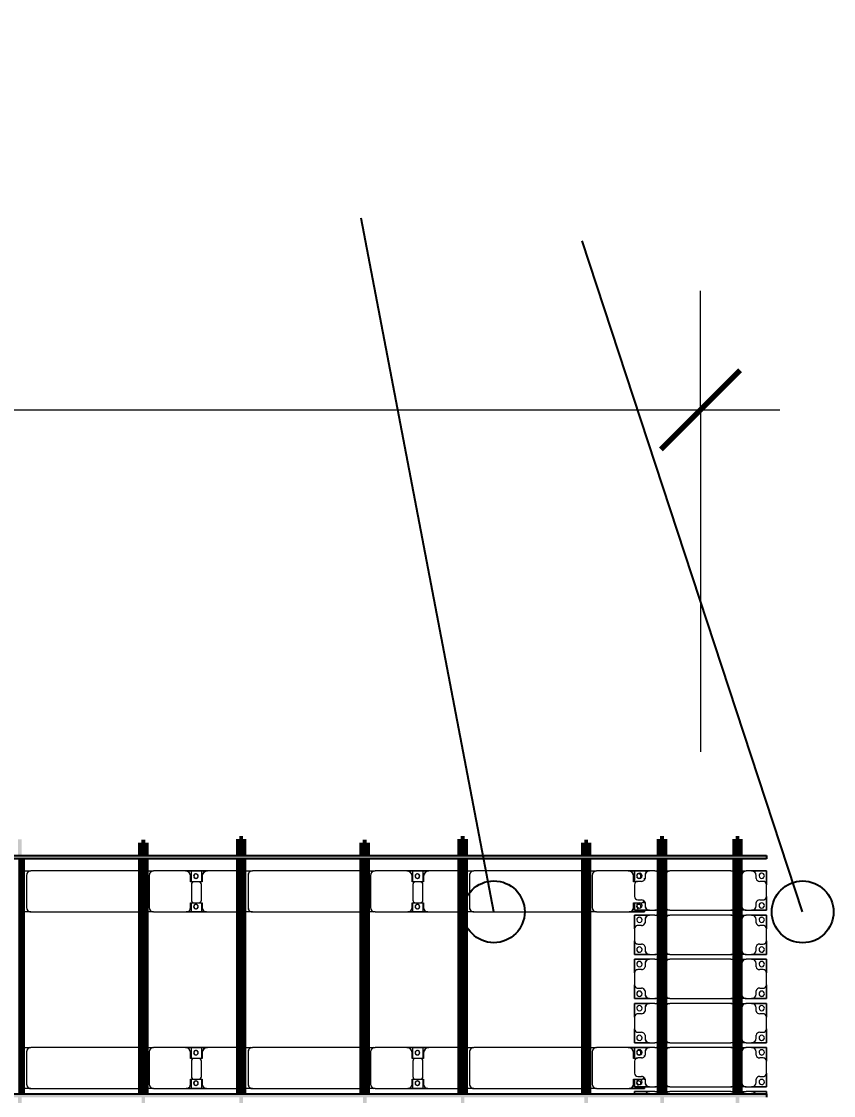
# Model space of a CAD drawing. Header units: millimetres. Extents: x -268744 to 115753, y -96240 to -10461.
# Drawn here: x 26470 to 35673, y -22627 to -10461 of the extents above; entities that cross this region are included whole.
import ezdxf

# ---------------------------------------------------------------- set-up
doc = ezdxf.new("R2010")
doc.units = ezdxf.units.MM
for name, color, linetype, lineweight in [('A-ANNO-DIMS', 211, 'Continuous', 9), ('A-ANNO-DIMS-900', 211, 'Continuous', 9), ('A-GENM', 13, 'Continuous', 9), ('S-BEAM', 12, 'Continuous', 9)]:
    doc.layers.add(name, color=color, linetype=linetype, lineweight=lineweight)
doc.layers.add('GC-BICH NEO', color=6, linetype='Continuous')
doc.layers.add('GC-DAY NEO', color=5, linetype='Continuous')
doc.styles.add('Trebuchet MS', font='trebuc.ttf', dxfattribs={"width": 0.8, "height": 2700})
doc.dimstyles.new('Arc_Length_-_3mm_Trebuchet_MS_3', dxfattribs={"dimscale": 304.8, "dimtxt": 2783.567448, "dimasz": 2.952756, "dimexe": 4.429134, "dimexo": 4.429134, "dimgap": 0.885827, "dimtad": 1, "dimdec": 0, "dimrnd": 10, "dimzin": 0, "dimdsep": 46, "dimtxsty": 'Trebuchet MS', "dimblk1": 'OBLIQUE', "dimblk2": 'OBLIQUE', "dimsah": 1, "dimcen": 0.09, "dimdle": 2.952756, "dimazin": 0, "dimtfac": 1, "dimtdec": 4, "dimtix": 1, "dimtmove": 0, "dimatfit": 3, "dimfxl": 1, "dimtvp": 1, "dimtfill": 1, "dimtolj": 1, "dimtzin": 0, "dimarcsym": 2})

# ---------------------------------------------------------------- blocks, each defined once
blk = doc.blocks.new('Dầm C52 - Hộp 40x60-104813-KHUNG KẾT CẤU BÈ PIN 1')
at = {"layer": 'S-BEAM', "lineweight": 25}
blk.add_hatch(color=4, dxfattribs=at).paths.add_polyline_path([(-145811, -20), (145811, -20), (145811, 20), (-145811, 20)])
at = {"layer": 'S-BEAM', "color": 4, "lineweight": 25}
for p, q in [((-145811, 20), (145811, 20)), ((145811, 20), (145811, -20))]:
    blk.add_line(p, q, dxfattribs=at)
blk = doc.blocks.new('Dầm C52 - Hộp 40x60-V24-KHUNG KẾT CẤU BÈ PIN 1')
at = {"layer": 'S-BEAM', "lineweight": 25}
blk.add_hatch(color=4, dxfattribs=at).paths.add_polyline_path([(-145811, -20), (145811, -20), (145811, 20), (-145811, 20)])
at = {"layer": 'S-BEAM', "color": 4, "lineweight": 25}
for p, q in [((-145811, 20), (145811, 20)), ((145811, 20), (145811, -20)), ((145811, -20), (-145811, -20))]:
    blk.add_line(p, q, dxfattribs=at)
blk = doc.blocks.new('Dai phaodi lai - DẢI PHAO ĐI LẠI-V77-KHUNG KẾT CẤU BÈ PIN 1')
at = {"layer": 'A-GENM', "color": 7}
for p, q in [((-223, 748), (-67, 748)), ((-223, 579), (-223, 748)), ((-223, 748), (-223, 579)), ((-67, 748), (-223, 748)), ((67, 748), (-67, 748)), ((67, 748), (223, 748)), ((223, 748), (67, 748)), ((223, 748), (223, 579)), ((223, 579), (223, 748)), ((277, 748), (433, 748)), ((277, 579), (277, 748)), ((277, 748), (277, 579)), ((433, 748), (277, 748)), ((567, 748), (433, 748)), ((567, 748), (723, 748)), ((723, 748), (567, 748)), ((723, 748), (723, 579)), ((723, 579), (723, 748)), ((777, 748), (933, 748)), ((777, 579), (777, 748)), ((777, 748), (777, 579)), ((933, 748), (777, 748)), ((1067, 748), (933, 748)), ((1067, 748), (1223, 748)), ((1223, 748), (1067, 748)), ((1223, 748), (1223, 579)), ((1223, 579), (1223, 748)), ((1277, 748), (1433, 748)), ((1277, 579), (1277, 748)), ((1277, 748), (1277, 579)), ((1433, 748), (1277, 748)), ((1567, 748), (1433, 748)), ((1567, 748), (1723, 748)), ((1723, 748), (1567, 748)), ((1723, 748), (1723, 579)), ((1723, 579), (1723, 748)), ((1777, 748), (1933, 748)), ((1777, 579), (1777, 748)), ((1777, 748), (1777, 579)), ((1933, 748), (1777, 748)), ((2067, 748), (1933, 748)), ((2067, 748), (2223, 748)), ((2223, 748), (2067, 748)), ((2223, 748), (2223, 579)), ((2223, 579), (2223, 748)), ((2277, 748), (2300, 748)), ((2277, 579), (2277, 748)), ((2277, 748), (2277, 579)), ((2300, 748), (2277, 748)), ((-136, 629), (-173, 629)), ((-105, 710), (-105, 671)), ((105, 671), (105, 710)), ((173, 629), (136, 629)), ((364, 629), (327, 629)), ((395, 710), (395, 671)), ((605, 671), (605, 710)), ((673, 629), (636, 629)), ((864, 629), (827, 629)), ((895, 710), (895, 671)), ((1105, 671), (1105, 710)), ((1173, 629), (1136, 629)), ((1364, 629), (1327, 629)), ((1395, 710), (1395, 671)), ((1605, 671), (1605, 710)), ((1673, 629), (1636, 629)), ((1864, 629), (1827, 629)), ((1895, 710), (1895, 671)), ((2105, 671), (2105, 710)), ((2173, 629), (2136, 629)), ((-223, 579), (-223, 517)), ((-223, 439), (-223, 517)), ((-223, 439), (-223, 517)), ((223, 517), (223, 579)), ((223, 517), (223, 439)), ((223, 517), (223, 439)), ((277, 579), (277, 517)), ((277, 439), (277, 517)), ((277, 439), (277, 517)), ((723, 517), (723, 579)), ((723, 517), (723, 439)), ((723, 517), (723, 439)), ((777, 579), (777, 517)), ((777, 439), (777, 517)), ((777, 439), (777, 517)), ((1223, 517), (1223, 579)), ((1223, 517), (1223, 439)), ((1223, 517), (1223, 439)), ((1277, 579), (1277, 517)), ((1277, 439), (1277, 517)), ((1277, 439), (1277, 517)), ((1723, 517), (1723, 579)), ((1723, 517), (1723, 439)), ((1723, 517), (1723, 439)), ((1777, 579), (1777, 517)), ((1777, 439), (1777, 517)), ((1777, 439), (1777, 517)), ((2223, 517), (2223, 579)), ((2223, 517), (2223, 439)), ((2223, 517), (2223, 439)), ((2277, 579), (2277, 517)), ((2277, 439), (2277, 517)), ((2277, 439), (2277, 517)), ((-223, 343), (-223, 399)), ((-223, 343), (-223, 399)), ((-173, 467), (173, 467)), ((173, 393), (-173, 393)), ((223, 399), (223, 343)), ((223, 399), (223, 343)), ((277, 343), (277, 399)), ((277, 343), (277, 399)), ((327, 467), (673, 467)), ((673, 393), (327, 393)), ((723, 399), (723, 343)), ((723, 399), (723, 343)), ((777, 343), (777, 399)), ((777, 343), (777, 399)), ((827, 467), (1173, 467)), ((1173, 393), (827, 393)), ((1223, 399), (1223, 343)), ((1223, 399), (1223, 343)), ((1277, 343), (1277, 399)), ((1277, 343), (1277, 399)), ((1327, 467), (1673, 467)), ((1673, 393), (1327, 393)), ((1723, 399), (1723, 343)), ((1723, 399), (1723, 343)), ((1777, 343), (1777, 399)), ((1777, 343), (1777, 399)), ((1827, 467), (2173, 467)), ((2173, 393), (1827, 393)), ((2223, 399), (2223, 343)), ((2223, 399), (2223, 343)), ((2277, 343), (2277, 399)), ((2277, 343), (2277, 399)), ((-223, 343), (-223, -348)), ((223, -348), (223, 343)), ((277, 343), (277, -348)), ((723, -348), (723, 343)), ((777, 343), (777, -348)), ((1223, -348), (1223, 343)), ((1277, 343), (1277, -348)), ((1723, -348), (1723, 343)), ((1777, 343), (1777, -348)), ((2223, -348), (2223, 343)), ((2277, 343), (2277, -348)), ((-223, -416), (-223, -348)), ((-223, -416), (-223, -348)), ((223, -348), (223, -416)), ((223, -348), (223, -416)), ((277, -416), (277, -348)), ((277, -416), (277, -348)), ((723, -348), (723, -416)), ((723, -348), (723, -416)), ((777, -416), (777, -348)), ((777, -416), (777, -348)), ((1223, -348), (1223, -416)), ((1223, -348), (1223, -416)), ((1277, -416), (1277, -348)), ((1277, -416), (1277, -348)), ((1723, -348), (1723, -416)), ((1723, -348), (1723, -416)), ((1777, -416), (1777, -348)), ((1777, -416), (1777, -348)), ((2223, -348), (2223, -416)), ((2223, -348), (2223, -416)), ((2277, -416), (2277, -348)), ((2277, -416), (2277, -348)), ((-223, -517), (-223, -456)), ((-223, -517), (-223, -456)), ((-173, -398), (173, -398)), ((173, -467), (-173, -467)), ((223, -456), (223, -517)), ((223, -456), (223, -517)), ((277, -517), (277, -456)), ((277, -517), (277, -456)), ((327, -398), (673, -398)), ((673, -467), (327, -467)), ((723, -456), (723, -517)), ((723, -456), (723, -517)), ((777, -517), (777, -456)), ((777, -517), (777, -456)), ((827, -398), (1173, -398)), ((1173, -467), (827, -467)), ((1223, -456), (1223, -517)), ((1223, -456), (1223, -517)), ((1277, -517), (1277, -456)), ((1277, -517), (1277, -456)), ((1327, -398), (1673, -398)), ((1673, -467), (1327, -467)), ((1723, -456), (1723, -517)), ((1723, -456), (1723, -517)), ((1777, -517), (1777, -456)), ((1777, -517), (1777, -456)), ((1827, -398), (2173, -398)), ((2173, -467), (1827, -467)), ((2223, -456), (2223, -517)), ((2223, -456), (2223, -517)), ((2277, -517), (2277, -456)), ((2277, -517), (2277, -456)), ((-223, -517), (-223, -579)), ((-223, -748), (-223, -579)), ((-223, -579), (-223, -748)), ((223, -579), (223, -517)), ((223, -579), (223, -748)), ((223, -748), (223, -579)), ((277, -517), (277, -579)), ((277, -748), (277, -579)), ((277, -579), (277, -748)), ((723, -579), (723, -517)), ((723, -579), (723, -748)), ((723, -748), (723, -579)), ((777, -517), (777, -579)), ((777, -748), (777, -579)), ((777, -579), (777, -748)), ((1223, -579), (1223, -517)), ((1223, -579), (1223, -748)), ((1223, -748), (1223, -579)), ((1277, -517), (1277, -579)), ((1277, -748), (1277, -579)), ((1277, -579), (1277, -748)), ((1723, -579), (1723, -517)), ((1723, -579), (1723, -748)), ((1723, -748), (1723, -579)), ((1777, -517), (1777, -579)), ((1777, -748), (1777, -579)), ((1777, -579), (1777, -748)), ((2223, -579), (2223, -517)), ((2223, -579), (2223, -748)), ((2223, -748), (2223, -579)), ((2277, -517), (2277, -579)), ((2277, -748), (2277, -579)), ((2277, -579), (2277, -748)), ((-173, -629), (-136, -629)), ((-105, -671), (-105, -710)), ((105, -710), (105, -671)), ((136, -629), (173, -629)), ((327, -629), (364, -629)), ((395, -671), (395, -710)), ((605, -710), (605, -671)), ((636, -629), (673, -629)), ((827, -629), (864, -629)), ((895, -671), (895, -710)), ((1105, -710), (1105, -671)), ((1136, -629), (1173, -629)), ((1327, -629), (1364, -629)), ((1395, -671), (1395, -710)), ((1605, -710), (1605, -671)), ((1636, -629), (1673, -629)), ((1827, -629), (1864, -629)), ((1895, -671), (1895, -710)), ((2105, -710), (2105, -671)), ((2136, -629), (2173, -629)), ((-100, -748), (-223, -748)), ((-223, -748), (-100, -748)), ((-67, -748), (67, -748)), ((223, -748), (137, -748)), ((137, -748), (223, -748)), ((433, -748), (277, -748)), ((277, -748), (433, -748)), ((433, -748), (567, -748)), ((723, -748), (567, -748)), ((567, -748), (723, -748)), ((933, -748), (777, -748)), ((777, -748), (933, -748)), ((933, -748), (1067, -748)), ((1223, -748), (1067, -748)), ((1067, -748), (1223, -748)), ((1433, -748), (1277, -748)), ((1277, -748), (1433, -748)), ((1433, -748), (1567, -748)), ((1723, -748), (1567, -748)), ((1567, -748), (1723, -748)), ((1900, -748), (1777, -748)), ((1777, -748), (1900, -748)), ((1933, -748), (2067, -748)), ((2223, -748), (2137, -748)), ((2137, -748), (2223, -748)), ((2300, -748), (2277, -748)), ((2277, -748), (2300, -748))]:
    blk.add_line(p, q, dxfattribs=at)
for centre, radius, start, end in [((-67, 710), 38, 90, 180), ((-67, 710), 38, 90, 180), ((-67, 710), 38, 120, 180), ((-67, 710), 38, 120, 180), ((-67, 710), 38, 90, 105), ((-67, 710), 38, 90, 105), ((67, 710), 38, 360, 90), ((67, 710), 38, 75, 90), ((67, 710), 38, 360, 90), ((67, 710), 38, 75, 90), ((67, 710), 38, 0, 60), ((67, 710), 38, 0, 60), ((433, 710), 38, 90, 180), ((433, 710), 38, 90, 180), ((433, 710), 38, 120, 180), ((433, 710), 38, 120, 180), ((433, 710), 38, 90, 105), ((433, 710), 38, 90, 105), ((567, 710), 38, 360, 90), ((567, 710), 38, 75, 90), ((567, 710), 38, 360, 90), ((567, 710), 38, 75, 90), ((567, 710), 38, 360, 60), ((567, 710), 38, 0, 60), ((933, 710), 38, 90, 180), ((933, 710), 38, 90, 180), ((933, 710), 38, 120, 180), ((933, 710), 38, 120, 180), ((933, 710), 38, 90, 105), ((933, 710), 38, 90, 105), ((1067, 710), 38, 360, 90), ((1067, 710), 38, 75, 90), ((1067, 710), 38, 0, 90), ((1067, 710), 38, 75, 90), ((1067, 710), 38, 0, 60), ((1067, 710), 38, 0, 60), ((1433, 710), 38, 90, 180), ((1433, 710), 38, 90, 180), ((1433, 710), 38, 120, 180), ((1433, 710), 38, 120, 180), ((1433, 710), 38, 90, 105), ((1433, 710), 38, 90, 105), ((1567, 710), 38, 360, 90), ((1567, 710), 38, 75, 90), ((1567, 710), 38, 360, 90), ((1567, 710), 38, 75, 90), ((1567, 710), 38, 360, 60), ((1567, 710), 38, 0, 60), ((1933, 710), 38, 90, 180), ((1933, 710), 38, 90, 180), ((1933, 710), 38, 120, 180), ((1933, 710), 38, 120, 180), ((1933, 710), 38, 90, 105), ((1933, 710), 38, 90, 105), ((2067, 710), 38, 360, 90), ((2067, 710), 38, 75, 90), ((2067, 710), 38, 360, 90), ((2067, 710), 38, 75, 90), ((2067, 710), 38, 0, 60), ((2067, 710), 38, 0, 60), ((-173, 579), 50, 90, 180), ((-173, 579), 50, 90, 165), ((-168, 693), 30, 90, 270), ((-168, 693), 30, 90, 180), ((-168, 693), 30, 195, 270), ((-168, 693), 30, 270, 90), ((-168, 693), 30, 270, 90), ((-145, 668), 40, 283.1885, 3.5081), ((145, 668), 40, 176.4919, 256.8115), ((168, 693), 30, 90, 270), ((168, 693), 30, 90, 270), ((168, 693), 30, 270, 90), ((168, 693), 30, 0, 90), ((168, 693), 30, 270, 345), ((173, 579), 50, 0, 90), ((173, 579), 50, 15, 90), ((327, 579), 50, 90, 180), ((327, 579), 50, 90, 165), ((332, 693), 30, 90, 270), ((332, 693), 30, 90, 180), ((332, 693), 30, 195, 270), ((332, 693), 30, 270, 90), ((332, 693), 30, 270, 90), ((355, 668), 40, 283.1885, 3.5081), ((645, 668), 40, 176.4919, 256.8115), ((668, 693), 30, 90, 270), ((668, 693), 30, 90, 270), ((668, 693), 30, 270, 90), ((668, 693), 30, 0, 90), ((668, 693), 30, 270, 345), ((673, 579), 50, 0, 90), ((673, 579), 50, 15, 90), ((827, 579), 50, 90, 180), ((827, 579), 50, 90, 165), ((832, 693), 30, 90, 270), ((832, 693), 30, 90, 180), ((832, 693), 30, 195, 270), ((832, 693), 30, 270, 90), ((832, 693), 30, 270, 90), ((855, 668), 40, 283.1885, 3.5081), ((1145, 668), 40, 176.4919, 256.8115), ((1168, 693), 30, 90, 270), ((1168, 693), 30, 90, 270), ((1168, 693), 30, 270, 90), ((1168, 693), 30, 0, 90), ((1168, 693), 30, 270, 345), ((1173, 579), 50, 0, 90), ((1173, 579), 50, 15, 90), ((1327, 579), 50, 90, 180), ((1327, 579), 50, 90, 165), ((1332, 693), 30, 90, 270), ((1332, 693), 30, 90, 180), ((1332, 693), 30, 195, 270), ((1332, 693), 30, 270, 90), ((1332, 693), 30, 270, 90), ((1355, 668), 40, 283.1885, 3.5081), ((1645, 668), 40, 176.4919, 256.8115), ((1668, 693), 30, 90, 270), ((1668, 693), 30, 90, 270), ((1668, 693), 30, 270, 90), ((1668, 693), 30, 0, 90), ((1668, 693), 30, 270, 345), ((1673, 579), 50, 0, 90), ((1673, 579), 50, 15, 90), ((1827, 579), 50, 90, 180), ((1827, 579), 50, 90, 165), ((1832, 693), 30, 90, 270), ((1832, 693), 30, 90, 180), ((1832, 693), 30, 195, 270), ((1832, 693), 30, 270, 90), ((1832, 693), 30, 270, 90), ((1855, 668), 40, 283.1885, 3.5081), ((2145, 668), 40, 176.4919, 256.8115), ((2168, 693), 30, 90, 270), ((2168, 693), 30, 90, 270), ((2168, 693), 30, 270, 90), ((2168, 693), 30, 0, 90), ((2168, 693), 30, 270, 345), ((2173, 579), 50, 0, 90), ((2173, 579), 50, 15, 90), ((2327, 579), 50, 120, 180), ((2327, 579), 50, 120, 165), ((-173, 517), 50, 180, 270), ((-173, 517), 50, 195, 270), ((173, 517), 50, 270, 0), ((173, 517), 50, 270, 345), ((327, 517), 50, 180, 270), ((327, 517), 50, 195, 270), ((673, 517), 50, 270, 0), ((673, 517), 50, 270, 345), ((827, 517), 50, 180, 270), ((827, 517), 50, 195, 270), ((1173, 517), 50, 270, 0), ((1173, 517), 50, 270, 345), ((1327, 517), 50, 180, 270), ((1327, 517), 50, 195, 270), ((1673, 517), 50, 270, 0), ((1673, 517), 50, 270, 345), ((1827, 517), 50, 180, 270), ((1827, 517), 50, 195, 270), ((2173, 517), 50, 270, 0), ((2173, 517), 50, 270, 345), ((2327, 517), 50, 180, 240), ((2327, 517), 50, 195, 240), ((-173, 343), 50, 90, 180), ((-173, 343), 50, 150, 180), ((-173, 343), 50, 105, 135), ((173, 343), 50, 360, 90), ((173, 343), 50, 360, 75), ((327, 343), 50, 90, 180), ((327, 343), 50, 150, 180), ((327, 343), 50, 105, 135), ((673, 343), 50, 360, 90), ((673, 343), 50, 360, 75), ((827, 343), 50, 90, 180), ((827, 343), 50, 150, 180), ((827, 343), 50, 105, 135), ((1173, 343), 50, 360, 90), ((1173, 343), 50, 360, 75), ((1327, 343), 50, 90, 180), ((1327, 343), 50, 150, 180), ((1327, 343), 50, 105, 135), ((1673, 343), 50, 360, 90), ((1673, 343), 50, 360, 75), ((1827, 343), 50, 90, 180), ((1827, 343), 50, 150, 180), ((1827, 343), 50, 105, 135), ((2173, 343), 50, 360, 90), ((2173, 343), 50, 360, 75), ((2327, 343), 50, 120, 180), ((2327, 343), 50, 150, 180), ((2327, 343), 50, 120, 135), ((-173, -348), 50, 180, 270), ((-173, -348), 50, 195, 270), ((173, -348), 50, 270, 360), ((173, -348), 50, 270, 360), ((327, -348), 50, 180, 270), ((327, -348), 50, 195, 270), ((673, -348), 50, 270, 360), ((673, -348), 50, 270, 360), ((827, -348), 50, 180, 270), ((827, -348), 50, 195, 270), ((1173, -348), 50, 270, 360), ((1173, -348), 50, 270, 360), ((1327, -348), 50, 180, 270), ((1327, -348), 50, 195, 270), ((1673, -348), 50, 270, 360), ((1673, -348), 50, 270, 360), ((1827, -348), 50, 180, 270), ((1827, -348), 50, 195, 270), ((2173, -348), 50, 270, 360), ((2173, -348), 50, 270, 360), ((2327, -348), 50, 180, 240), ((2327, -348), 50, 195, 240), ((-173, -517), 50, 90, 180), ((-173, -517), 50, 90, 165), ((173, -517), 50, 360, 90), ((173, -517), 50, 15, 90), ((327, -517), 50, 90, 180), ((327, -517), 50, 90, 165), ((673, -517), 50, 360, 90), ((673, -517), 50, 15, 90), ((827, -517), 50, 90, 180), ((827, -517), 50, 90, 165), ((1173, -517), 50, 360, 90), ((1173, -517), 50, 15, 90), ((1327, -517), 50, 90, 180), ((1327, -517), 50, 90, 165), ((1673, -517), 50, 360, 90), ((1673, -517), 50, 15, 90), ((1827, -517), 50, 90, 180), ((1827, -517), 50, 90, 165), ((2173, -517), 50, 360, 90), ((2173, -517), 50, 15, 90), ((2327, -517), 50, 120, 180), ((2327, -517), 50, 120, 165), ((-173, -579), 50, 180, 270), ((-173, -579), 50, 195, 270), ((173, -579), 50, 270, 360), ((173, -579), 50, 270, 345), ((327, -579), 50, 180, 270), ((327, -579), 50, 195, 270), ((673, -579), 50, 270, 360), ((673, -579), 50, 270, 345), ((827, -579), 50, 180, 270), ((827, -579), 50, 195, 270), ((1173, -579), 50, 270, 360), ((1173, -579), 50, 270, 345), ((1327, -579), 50, 180, 270), ((1327, -579), 50, 195, 270), ((1673, -579), 50, 270, 360), ((1673, -579), 50, 270, 345), ((1827, -579), 50, 180, 270), ((1827, -579), 50, 195, 270), ((2173, -579), 50, 270, 360), ((2173, -579), 50, 270, 345), ((2327, -579), 50, 180, 240), ((2327, -579), 50, 195, 240), ((-168, -693), 30, 90, 270), ((-168, -693), 30, 180, 270), ((-168, -693), 30, 90, 165), ((-168, -693), 30, 270, 90), ((-168, -693), 30, 270, 90), ((-145, -668), 40, 356.4919, 76.8115), ((-67, -710), 38, 180, 270), ((-67, -710), 38, 180, 210), ((-67, -710), 38, 180, 210), ((67, -710), 38, 270, 360), ((145, -668), 40, 103.1885, 183.5081), ((168, -693), 30, 90, 270), ((168, -693), 30, 90, 270), ((168, -693), 30, 270, 90), ((168, -693), 30, 15, 90), ((168, -693), 30, 270, 360), ((332, -693), 30, 90, 270), ((332, -693), 30, 180, 270), ((332, -693), 30, 90, 165), ((332, -693), 30, 270, 90), ((332, -693), 30, 270, 90), ((355, -668), 40, 356.4919, 76.8115), ((433, -710), 38, 180, 270), ((433, -710), 38, 180, 240), ((433, -710), 38, 180, 270), ((433, -710), 38, 180, 240), ((567, -710), 38, 270, 360), ((567, -710), 38, 270, 360), ((567, -710), 38, 300, 360), ((567, -710), 38, 300, 360), ((645, -668), 40, 103.1885, 183.5081), ((668, -693), 30, 90, 270), ((668, -693), 30, 90, 270), ((668, -693), 30, 270, 90), ((668, -693), 30, 15, 90), ((668, -693), 30, 270, 360), ((832, -693), 30, 90, 270), ((832, -693), 30, 180, 270), ((832, -693), 30, 90, 165), ((832, -693), 30, 270, 90), ((832, -693), 30, 270, 90), ((855, -668), 40, 356.4919, 76.8115), ((933, -710), 38, 180, 270), ((933, -710), 38, 180, 240), ((933, -710), 38, 180, 270), ((933, -710), 38, 180, 240), ((1067, -710), 38, 270, 360), ((1067, -710), 38, 270, 360), ((1067, -710), 38, 300, 360), ((1067, -710), 38, 300, 360), ((1145, -668), 40, 103.1885, 183.5081), ((1168, -693), 30, 90, 270), ((1168, -693), 30, 90, 270), ((1168, -693), 30, 270, 90), ((1168, -693), 30, 15, 90), ((1168, -693), 30, 270, 360), ((1332, -693), 30, 90, 270), ((1332, -693), 30, 180, 270), ((1332, -693), 30, 90, 165), ((1332, -693), 30, 270, 90), ((1332, -693), 30, 270, 90), ((1355, -668), 40, 356.4919, 76.8115), ((1433, -710), 38, 180, 270), ((1433, -710), 38, 180, 240), ((1433, -710), 38, 180, 270), ((1433, -710), 38, 180, 240), ((1567, -710), 38, 270, 360), ((1567, -710), 38, 270, 360), ((1567, -710), 38, 300, 360), ((1567, -710), 38, 300, 360), ((1645, -668), 40, 103.1885, 183.5081), ((1668, -693), 30, 90, 270), ((1668, -693), 30, 90, 270), ((1668, -693), 30, 270, 90), ((1668, -693), 30, 15, 90), ((1668, -693), 30, 270, 360), ((1832, -693), 30, 90, 270), ((1832, -693), 30, 180, 270), ((1832, -693), 30, 90, 165), ((1832, -693), 30, 270, 90), ((1832, -693), 30, 270, 90), ((1855, -668), 40, 356.4919, 76.8115), ((1933, -710), 38, 180, 270), ((1933, -710), 38, 180, 210), ((1933, -710), 38, 180, 210), ((2067, -710), 38, 270, 360), ((2145, -668), 40, 103.1885, 183.5081), ((2168, -693), 30, 90, 270), ((2168, -693), 30, 90, 270), ((2168, -693), 30, 270, 90), ((2168, -693), 30, 15, 90), ((2168, -693), 30, 270, 360), ((433, -710), 38, 255, 270), ((433, -710), 38, 255, 270), ((567, -710), 38, 270, 285), ((567, -710), 38, 270, 285), ((933, -710), 38, 255, 270), ((933, -710), 38, 255, 270), ((1067, -710), 38, 270, 285), ((1067, -710), 38, 270, 285), ((1433, -710), 38, 255, 270), ((1433, -710), 38, 255, 270), ((1567, -710), 38, 270, 285), ((1567, -710), 38, 270, 285)]:
    blk.add_arc(centre, radius, start, end, dxfattribs=at)
blk = doc.blocks.new('Dầm C52 - Dầm C52-V78-KHUNG KẾT CẤU BÈ PIN 1')
at = {"layer": 'S-BEAM', "lineweight": 140}
h = blk.add_hatch(color=1, dxfattribs=at)
h.paths.add_polyline_path([(-25481, 20), (-25481, -20), (-25441, -20), (-25445, 20)])
h.paths.add_polyline_path([(-25401, 20), (-25401, -20), (-19441, -20), (-19443, 20), (-24983, 20)])
h.paths.add_polyline_path([(-19401, -20), (-19401, -20), (-13441, -20), (-13441, 20), (-19401, 20)])
h.paths.add_polyline_path([(-13401, -20), (-13401, -20), (-7441, -20), (-7441, 20), (-13401, 20)])
h.paths.add_polyline_path([(-7401, -20), (-2883, -20), (-2883, 20), (-7401, 20), (-7401, -20)])
h.paths.add_polyline_path([(-1283, -20), (4559, -20), (4559, 20), (-1283, 20), (-1283, -20)])
h.paths.add_polyline_path([(4599, 20), (4599, -20), (10559, -20), (10559, 20), (5027, 20)])
h.paths.add_polyline_path([(10599, 20), (10599, -20), (16559, -20), (16559, 20), (11029, 20)])
h.paths.add_polyline_path([(16599, 20), (16599, -20), (22559, -20), (22559, 20), (17032, 20)])
h.paths.add_polyline_path([(22599, 20), (22599, -20), (25259, -20), (25259, 20), (23034, 20)])
h.paths.add_polyline_path([(25299, -20), (25481, -20), (25481, 20), (25299, 20), (25299, -20)])
at = {"layer": 'S-BEAM', "color": 1, "lineweight": 140}
for p, q in [((22599, 20), (25259, 20)), ((25299, 20), (25481, 20)), ((25481, 20), (25481, -20)), ((25259, -20), (22599, -20)), ((25481, -20), (25299, -20))]:
    blk.add_line(p, q, dxfattribs=at)
blk = doc.blocks.new('Dầm C52 - Dầm C52-V79-KHUNG KẾT CẤU BÈ PIN 1')
at = {"layer": 'S-BEAM', "lineweight": 140}
h = blk.add_hatch(color=1, dxfattribs=at)
h.paths.add_polyline_path([(-25481, 20), (-25481, -20), (-25441, -20), (-25441, 20)])
h.paths.add_polyline_path([(-25401, 20), (-25401, -20), (-19441, -20), (-19443, 20), (-24983, 20)])
h.paths.add_polyline_path([(-19401, 20), (-19401, -20), (-13441, -20), (-13441, 20), (-18981, 20)])
h.paths.add_polyline_path([(-13401, -20), (-7441, -20), (-7441, 20), (-13401, 20)])
h.paths.add_polyline_path([(-7401, 20), (-7401, -20), (-2883, -20), (-2883, 20), (-6977, 20)])
h.paths.add_polyline_path([(-1283, 20), (-1283, -20), (4559, -20), (4559, 20), (-975, 20)])
h.paths.add_polyline_path([(4599, -20), (10559, -20), (10559, 20), (4599, 20)])
h.paths.add_polyline_path([(10599, 20), (10599, -20), (16559, -20), (16559, 20), (11029, 20)])
h.paths.add_polyline_path([(16599, -20), (22559, -20), (22559, 20), (16599, 20)])
h.paths.add_polyline_path([(22599, -20), (25259, -20), (25259, 20), (22599, 20)])
h.paths.add_polyline_path([(25299, -20), (25481, -20), (25481, 20), (25299, 20)])
at = {"layer": 'S-BEAM', "color": 1, "lineweight": 140}
for p, q in [((22599, 20), (25259, 20)), ((25299, 20), (25481, 20)), ((25481, 20), (25481, -20)), ((25259, -20), (22599, -20)), ((25481, -20), (25299, -20))]:
    blk.add_line(p, q, dxfattribs=at)
blk = doc.blocks.new('Dai phao do pin - DẢI PHAO ĐỠ PIN-V102-KHUNG KẾT CẤU BÈ PIN 1')
at = {"layer": 'A-GENM', "color": 7}
for p, q in [((62023, 242), (62130, 242)), ((62023, 242), (62130, 242)), ((62080, 192), (62080, -173)), ((63360, 242), (62130, 242)), ((63360, 242), (63383, 242)), ((63360, 242), (63383, 242)), ((63423, 242), (63520, 242)), ((63423, 242), (63520, 242)), ((63470, 192), (63470, -173)), ((63880, 242), (63520, 242)), ((63880, 242), (64062, 242)), ((64062, 242), (63880, 242)), ((63940, 118), (63940, 182)), ((63948, 242), (64130, 242)), ((63948, 116), (63948, 242)), ((64130, 242), (63948, 242)), ((64062, 242), (64062, 116)), ((64070, 182), (64070, 118)), ((64480, 242), (64130, 242)), ((64480, 242), (64493, 242)), ((64480, 242), (64493, 242)), ((64533, 242), (64640, 242)), ((64533, 242), (64640, 242)), ((64590, 192), (64590, -173)), ((65870, 242), (64640, 242)), ((65870, 242), (65893, 242)), ((65870, 242), (65893, 242)), ((65933, 242), (66030, 242)), ((65933, 242), (66030, 242)), ((65980, 192), (65980, -173)), ((66390, 242), (66030, 242)), ((66390, 242), (66572, 242)), ((66572, 242), (66390, 242)), ((66450, 118), (66450, 182)), ((66458, 242), (66640, 242)), ((66458, 116), (66458, 242)), ((66640, 242), (66458, 242)), ((66572, 242), (66572, 116)), ((66580, 182), (66580, 118)), ((66990, 242), (66640, 242)), ((66990, 242), (67003, 242)), ((66990, 242), (67003, 242)), ((67043, 242), (67150, 242)), ((67043, 242), (67150, 242)), ((67100, 192), (67100, -173)), ((68380, 242), (67150, 242)), ((68380, 242), (68403, 242)), ((68380, 242), (68403, 242)), ((68443, 242), (68540, 242)), ((68443, 242), (68540, 242)), ((68490, 192), (68490, -173)), ((68900, 242), (68540, 242)), ((68900, 242), (69082, 242)), ((69082, 242), (68900, 242)), ((68960, 118), (68960, 182)), ((69082, 153), (69082, 138)), ((69082, 138), (69082, 153)), ((64032, 118), (63940, 118)), ((63948, 88), (63948, -88)), ((64070, 118), (63978, 118)), ((64062, -88), (64062, 88)), ((66542, 118), (66450, 118)), ((66458, 88), (66458, -88)), ((66580, 118), (66488, 118)), ((66572, -88), (66572, 88)), ((69004, 118), (68960, 118)), ((63940, -173), (63940, -118)), ((63940, -118), (64032, -118)), ((63948, -223), (63948, -116)), ((63978, -118), (64070, -118)), ((64062, -116), (64062, -223)), ((64070, -118), (64070, -173)), ((66450, -173), (66450, -118)), ((66450, -118), (66542, -118)), ((66458, -223), (66458, -116)), ((66488, -118), (66580, -118)), ((66572, -116), (66572, -223)), ((66580, -118), (66580, -173)), ((68960, -173), (68960, -118)), ((68960, -118), (69052, -118)), ((69082, -100), (69082, -123)), ((69082, -123), (69082, -100)), ((62130, -223), (62023, -223)), ((62130, -223), (62023, -223)), ((62130, -223), (63360, -223)), ((63383, -223), (63360, -223)), ((63383, -223), (63360, -223)), ((63520, -223), (63423, -223)), ((63520, -223), (63423, -223)), ((63520, -223), (63890, -223)), ((64062, -223), (63890, -223)), ((63890, -223), (64062, -223)), ((64120, -223), (63948, -223)), ((63948, -223), (64120, -223)), ((64120, -223), (64480, -223)), ((64493, -223), (64480, -223)), ((64493, -223), (64480, -223)), ((64640, -223), (64533, -223)), ((64640, -223), (64533, -223)), ((64640, -223), (65870, -223)), ((65893, -223), (65870, -223)), ((65893, -223), (65870, -223)), ((66030, -223), (65933, -223)), ((66030, -223), (65933, -223)), ((66030, -223), (66400, -223)), ((66572, -223), (66400, -223)), ((66400, -223), (66572, -223)), ((66630, -223), (66458, -223)), ((66458, -223), (66630, -223)), ((66630, -223), (66990, -223)), ((67003, -223), (66990, -223)), ((67003, -223), (66990, -223)), ((67150, -223), (67043, -223)), ((67150, -223), (67043, -223)), ((67150, -223), (68380, -223)), ((68403, -223), (68380, -223)), ((68403, -223), (68380, -223)), ((68540, -223), (68443, -223)), ((68540, -223), (68443, -223)), ((68540, -223), (68910, -223)), ((69082, -223), (68910, -223)), ((68910, -223), (69082, -223)), ((69082, -204), (69082, -223)), ((69082, -223), (69082, -204))]:
    blk.add_line(p, q, dxfattribs=at)
for centre, radius, start, end in [((62130, 192), 50, 90, 180), ((62130, 192), 50, 150, 180), ((62130, 192), 50, 105, 135), ((63360, 192), 50, 75, 90), ((63360, 192), 50, 75, 90), ((63520, 192), 50, 90, 180), ((63520, 192), 50, 105, 180), ((63880, 182), 60, 0, 90), ((63880, 182), 60, 0, 60), ((63999, 183), 25, 360, 180), ((63999, 183), 25, 360, 165), ((63999, 183), 25, 180, 360), ((64001, 183), 25, 360, 180), ((64001, 183), 25, 90, 180), ((64001, 183), 25, 180, 0), ((64001, 183), 25, 180, 300), ((63999, 183), 25, 210, 360), ((64001, 183), 25, 15, 75), ((64001, 183), 25, 330, 345), ((64130, 182), 60, 90, 180), ((64130, 182), 60, 120, 180), ((64480, 192), 50, 75.7245, 90), ((64640, 192), 50, 90, 180), ((64640, 192), 50, 150, 180), ((64640, 192), 50, 105, 135), ((65870, 192), 50, 75, 90), ((65870, 192), 50, 75, 90), ((66030, 192), 50, 90, 180), ((66030, 192), 50, 105, 180), ((66390, 182), 60, 0, 90), ((66390, 182), 60, 0, 60), ((66509, 183), 25, 360, 180), ((66509, 183), 25, 360, 165), ((66509, 183), 25, 180, 0), ((66511, 183), 25, 0, 180), ((66511, 183), 25, 90, 180), ((66511, 183), 25, 180, 0), ((66511, 183), 25, 180, 300), ((66509, 183), 25, 210, 360), ((66511, 183), 25, 15, 75), ((66511, 183), 25, 330, 345), ((66640, 182), 60, 90, 180), ((66640, 182), 60, 120, 180), ((66990, 192), 50, 75.7245, 90), ((67150, 192), 50, 90, 180), ((67150, 192), 50, 150, 180), ((67150, 192), 50, 105, 135), ((68380, 192), 50, 75, 90), ((68380, 192), 50, 75, 90), ((68540, 192), 50, 90, 180), ((68540, 192), 50, 105, 180), ((68900, 182), 60, 360, 90), ((68900, 182), 60, 360, 60), ((69019, 183), 25, 0, 165), ((69019, 183), 25, 0, 165), ((69019, 183), 25, 195, 0), ((69019, 183), 25, 210, 0), ((63978, 88), 30, 90, 180), ((64032, 88), 30, 360, 90), ((66488, 88), 30, 90, 180), ((66542, 88), 30, 0, 90), ((63978, -88), 30, 180, 270), ((64032, -88), 30, 270, 0), ((66488, -88), 30, 180, 270), ((66542, -88), 30, 270, 360), ((69052, -88), 30, 270, 330), ((69052, -88), 30, 285, 330), ((69052, -88), 30, 285, 300), ((69052, -88), 30, 285, 300), ((62130, -173), 50, 180, 270), ((62130, -173), 50, 180, 210), ((62130, -173), 50, 240, 270), ((63360, -173), 50, 270, 285), ((63520, -173), 50, 180, 270), ((63520, -173), 50, 180, 255), ((63890, -173), 50, 270, 0), ((63890, -173), 50, 285, 0), ((63999, -162), 25, 360, 180), ((63999, -162), 25, 105, 165), ((63999, -162), 25, 180, 360), ((63999, -162), 25, 195, 360), ((64001, -162), 25, 360, 180), ((64001, -162), 25, 105, 180), ((64001, -162), 25, 180, 0), ((64001, -162), 25, 180, 270), ((63999, -162), 25, 360, 75), ((64001, -162), 25, 15, 75), ((64001, -162), 25, 285, 345), ((64120, -173), 50, 180, 270), ((64120, -173), 50, 180, 255), ((64480, -173), 50, 270, 284.2755), ((64640, -173), 50, 180, 270), ((64640, -173), 50, 180, 210), ((64640, -173), 50, 240, 270), ((65870, -173), 50, 270, 285), ((66030, -173), 50, 180, 270), ((66030, -173), 50, 180, 255), ((66400, -173), 50, 270, 360), ((66400, -173), 50, 285, 0), ((66509, -162), 25, 360, 180), ((66509, -162), 25, 105, 165), ((66509, -162), 25, 180, 360), ((66509, -162), 25, 195, 360), ((66511, -162), 25, 0, 180), ((66511, -162), 25, 105, 180), ((66511, -162), 25, 180, 360), ((66511, -162), 25, 180, 270), ((66509, -162), 25, 360, 75), ((66511, -162), 25, 15, 75), ((66511, -162), 25, 285, 345), ((66630, -173), 50, 180, 270), ((66630, -173), 50, 180, 255), ((66990, -173), 50, 270, 284.2755), ((67150, -173), 50, 180, 270), ((67150, -173), 50, 180, 210), ((67150, -173), 50, 240, 270), ((68380, -173), 50, 270, 285), ((68540, -173), 50, 180, 270), ((68540, -173), 50, 180, 255), ((68910, -173), 50, 270, 360), ((68910, -173), 50, 285, 360), ((69019, -162), 25, 165, 180), ((69019, -162), 25, 180, 255), ((69019, -162), 25, 180, 255), ((69019, -162), 25, 0, 150), ((69019, -162), 25, 105, 150), ((69019, -162), 25, 0, 90), ((69019, -162), 25, 315, 0), ((69019, -162), 25, 315, 0)]:
    blk.add_arc(centre, radius, start, end, dxfattribs=at)
blk = doc.blocks.new('Dai phao do pin - DẢI PHAO ĐỠ PIN-V103-KHUNG KẾT CẤU BÈ PIN 1')
at = {"layer": 'A-GENM', "color": 7}
for p, q in [((62023, 242), (62130, 242)), ((62023, 242), (62130, 242)), ((62080, 192), (62080, -173)), ((63360, 242), (62130, 242)), ((63360, 242), (63383, 242)), ((63360, 242), (63383, 242)), ((63423, 242), (63520, 242)), ((63423, 242), (63520, 242)), ((63470, 192), (63470, -173)), ((63880, 242), (63520, 242)), ((63880, 242), (64062, 242)), ((64062, 242), (63880, 242)), ((63940, 118), (63940, 182)), ((63948, 242), (64130, 242)), ((63948, 116), (63948, 242)), ((64130, 242), (63948, 242)), ((64062, 242), (64062, 116)), ((64070, 182), (64070, 118)), ((64480, 242), (64130, 242)), ((64480, 242), (64493, 242)), ((64480, 242), (64493, 242)), ((64533, 242), (64640, 242)), ((64533, 242), (64640, 242)), ((64590, 192), (64590, -173)), ((65870, 242), (64640, 242)), ((65870, 242), (65893, 242)), ((65870, 242), (65893, 242)), ((65933, 242), (66030, 242)), ((65933, 242), (66030, 242)), ((65980, 192), (65980, -173)), ((66390, 242), (66030, 242)), ((66390, 242), (66572, 242)), ((66572, 242), (66390, 242)), ((66450, 118), (66450, 182)), ((66458, 242), (66640, 242)), ((66458, 116), (66458, 242)), ((66640, 242), (66458, 242)), ((66572, 242), (66572, 116)), ((66580, 182), (66580, 118)), ((66990, 242), (66640, 242)), ((66990, 242), (67003, 242)), ((66990, 242), (67003, 242)), ((67043, 242), (67150, 242)), ((67043, 242), (67150, 242)), ((67100, 192), (67100, -173)), ((68380, 242), (67150, 242)), ((68380, 242), (68403, 242)), ((68380, 242), (68403, 242)), ((68443, 242), (68540, 242)), ((68443, 242), (68540, 242)), ((68490, 192), (68490, -173)), ((68900, 242), (68540, 242)), ((68900, 242), (69082, 242)), ((69082, 242), (68900, 242)), ((68960, 118), (68960, 182)), ((69082, 160), (69082, 138)), ((69082, 138), (69082, 160)), ((64032, 118), (63940, 118)), ((63948, 88), (63948, -88)), ((64070, 118), (63978, 118)), ((64062, -88), (64062, 88)), ((66542, 118), (66450, 118)), ((66458, 88), (66458, -88)), ((66580, 118), (66488, 118)), ((66572, -88), (66572, 88)), ((69004, 118), (68960, 118)), ((63940, -173), (63940, -118)), ((63940, -118), (64032, -118)), ((63948, -223), (63948, -116)), ((63978, -118), (64070, -118)), ((64062, -116), (64062, -223)), ((64070, -118), (64070, -173)), ((66450, -173), (66450, -118)), ((66450, -118), (66542, -118)), ((66458, -223), (66458, -116)), ((66488, -118), (66580, -118)), ((66572, -116), (66572, -223)), ((66580, -118), (66580, -173)), ((68960, -173), (68960, -118)), ((68960, -118), (69052, -118)), ((69082, -100), (69082, -123)), ((69082, -123), (69082, -100)), ((62130, -223), (62023, -223)), ((62130, -223), (62023, -223)), ((62130, -223), (63360, -223)), ((63383, -223), (63360, -223)), ((63383, -223), (63360, -223)), ((63520, -223), (63423, -223)), ((63520, -223), (63423, -223)), ((63520, -223), (63890, -223)), ((64062, -223), (63890, -223)), ((63890, -223), (64062, -223)), ((64120, -223), (63948, -223)), ((63948, -223), (64120, -223)), ((64120, -223), (64480, -223)), ((64493, -223), (64480, -223)), ((64493, -223), (64480, -223)), ((64640, -223), (64533, -223)), ((64640, -223), (64533, -223)), ((64640, -223), (65870, -223)), ((65893, -223), (65870, -223)), ((65893, -223), (65870, -223)), ((66030, -223), (65933, -223)), ((66030, -223), (65933, -223)), ((66030, -223), (66400, -223)), ((66572, -223), (66400, -223)), ((66400, -223), (66572, -223)), ((66630, -223), (66458, -223)), ((66458, -223), (66630, -223)), ((66630, -223), (66990, -223)), ((67003, -223), (66990, -223)), ((67003, -223), (66990, -223)), ((67150, -223), (67043, -223)), ((67150, -223), (67043, -223)), ((67150, -223), (68380, -223)), ((68403, -223), (68380, -223)), ((68403, -223), (68380, -223)), ((68540, -223), (68443, -223)), ((68540, -223), (68443, -223)), ((68540, -223), (68910, -223)), ((69082, -223), (68910, -223)), ((68910, -223), (69082, -223)), ((69082, -204), (69082, -223)), ((69082, -223), (69082, -204))]:
    blk.add_line(p, q, dxfattribs=at)
for centre, radius, start, end in [((62130, 192), 50, 90, 180), ((62130, 192), 50, 150, 180), ((62130, 192), 50, 105, 135), ((63360, 192), 50, 75, 90), ((63360, 192), 50, 75, 90), ((63520, 192), 50, 90, 180), ((63520, 192), 50, 105, 180), ((63880, 182), 60, 0, 90), ((63880, 182), 60, 0, 60), ((63999, 183), 25, 360, 180), ((63999, 183), 25, 360, 165), ((63999, 183), 25, 180, 360), ((64001, 183), 25, 360, 180), ((64001, 183), 25, 90, 180), ((64001, 183), 25, 180, 0), ((64001, 183), 25, 180, 300), ((63999, 183), 25, 210, 360), ((64001, 183), 25, 15, 75), ((64001, 183), 25, 330, 345), ((64130, 182), 60, 90, 180), ((64130, 182), 60, 120, 180), ((64480, 192), 50, 75.7245, 90), ((64640, 192), 50, 90, 180), ((64640, 192), 50, 150, 180), ((64640, 192), 50, 105, 135), ((65870, 192), 50, 75, 90), ((65870, 192), 50, 75, 90), ((66030, 192), 50, 90, 180), ((66030, 192), 50, 105, 180), ((66390, 182), 60, 0, 90), ((66390, 182), 60, 0, 60), ((66509, 183), 25, 360, 180), ((66509, 183), 25, 360, 165), ((66509, 183), 25, 180, 0), ((66511, 183), 25, 0, 180), ((66511, 183), 25, 90, 180), ((66511, 183), 25, 180, 0), ((66511, 183), 25, 180, 300), ((66509, 183), 25, 210, 360), ((66511, 183), 25, 15, 75), ((66511, 183), 25, 330, 345), ((66640, 182), 60, 90, 180), ((66640, 182), 60, 120, 180), ((66990, 192), 50, 75.7245, 90), ((67150, 192), 50, 90, 180), ((67150, 192), 50, 150, 180), ((67150, 192), 50, 105, 135), ((68380, 192), 50, 75, 90), ((68380, 192), 50, 75, 90), ((68540, 192), 50, 90, 180), ((68540, 192), 50, 105, 180), ((68900, 182), 60, 360, 90), ((68900, 182), 60, 360, 60), ((69019, 183), 25, 0, 165), ((69019, 183), 25, 0, 165), ((69019, 183), 25, 195, 0), ((69019, 183), 25, 210, 0), ((63978, 88), 30, 90, 180), ((64032, 88), 30, 360, 90), ((66488, 88), 30, 90, 180), ((66542, 88), 30, 0, 90), ((63978, -88), 30, 180, 270), ((64032, -88), 30, 270, 0), ((66488, -88), 30, 180, 270), ((66542, -88), 30, 270, 360), ((69052, -88), 30, 270, 330), ((69052, -88), 30, 285, 330), ((69052, -88), 30, 285, 300), ((69052, -88), 30, 285, 300), ((62130, -173), 50, 180, 270), ((62130, -173), 50, 180, 210), ((62130, -173), 50, 240, 270), ((63360, -173), 50, 270, 285), ((63520, -173), 50, 180, 270), ((63520, -173), 50, 180, 255), ((63890, -173), 50, 270, 0), ((63890, -173), 50, 285, 0), ((63999, -162), 25, 360, 180), ((63999, -162), 25, 105, 165), ((63999, -162), 25, 180, 360), ((63999, -162), 25, 195, 360), ((64001, -162), 25, 360, 180), ((64001, -162), 25, 105, 180), ((64001, -162), 25, 180, 0), ((64001, -162), 25, 180, 270), ((63999, -162), 25, 360, 75), ((64001, -162), 25, 15, 75), ((64001, -162), 25, 285, 345), ((64120, -173), 50, 180, 270), ((64120, -173), 50, 180, 255), ((64480, -173), 50, 270, 284.2755), ((64640, -173), 50, 180, 270), ((64640, -173), 50, 180, 210), ((64640, -173), 50, 240, 270), ((65870, -173), 50, 270, 285), ((66030, -173), 50, 180, 270), ((66030, -173), 50, 180, 255), ((66400, -173), 50, 270, 360), ((66400, -173), 50, 285, 0), ((66509, -162), 25, 360, 180), ((66509, -162), 25, 105, 165), ((66509, -162), 25, 180, 360), ((66509, -162), 25, 195, 360), ((66511, -162), 25, 0, 180), ((66511, -162), 25, 105, 180), ((66511, -162), 25, 180, 360), ((66511, -162), 25, 180, 270), ((66509, -162), 25, 360, 75), ((66511, -162), 25, 15, 75), ((66511, -162), 25, 285, 345), ((66630, -173), 50, 180, 270), ((66630, -173), 50, 180, 255), ((66990, -173), 50, 270, 284.2755), ((67150, -173), 50, 180, 270), ((67150, -173), 50, 180, 210), ((67150, -173), 50, 240, 270), ((68380, -173), 50, 270, 285), ((68540, -173), 50, 180, 270), ((68540, -173), 50, 180, 255), ((68910, -173), 50, 270, 360), ((68910, -173), 50, 285, 360), ((69019, -162), 25, 165, 180), ((69019, -162), 25, 180, 255), ((69019, -162), 25, 180, 255), ((69019, -162), 25, 0, 150), ((69019, -162), 25, 105, 150), ((69019, -162), 25, 0, 90), ((69019, -162), 25, 315, 0), ((69019, -162), 25, 315, 0)]:
    blk.add_arc(centre, radius, start, end, dxfattribs=at)
blk = doc.blocks.new('Dầm C52 - Dầm C52-V1-KHUNG KẾT CẤU BÈ PIN 1')
at = {"layer": 'S-BEAM', "lineweight": 140}
h = blk.add_hatch(color=1, dxfattribs=at)
h.paths.add_polyline_path([(-25481, 20), (-25481, -20), (-25441, -20), (-25445, 20)])
h.paths.add_polyline_path([(-25401, -20), (-19441, -20), (-19443, 20), (-25401, 20)])
h.paths.add_polyline_path([(-19401, 20), (-19401, -20), (-13441, -20), (-13441, 20), (-18981, 20)])
h.paths.add_polyline_path([(-13401, -20), (-7441, -20), (-7441, 20), (-13401, 20)])
h.paths.add_polyline_path([(-7401, 20), (-7401, -20), (-1441, -20), (-1441, 20), (-6977, 20)])
h.paths.add_polyline_path([(-1401, -20), (4559, -20), (4559, 20), (-1401, 20)])
h.paths.add_polyline_path([(4599, 20), (4599, -20), (10559, -20), (10559, 20), (5027, 20)])
h.paths.add_polyline_path([(10599, -20), (16559, -20), (16559, 20), (10599, 20)])
h.paths.add_polyline_path([(16599, 20), (16599, -20), (22559, -20), (22559, 20), (17032, 20)])
h.paths.add_polyline_path([(22599, -20), (25259, -20), (25259, 20), (22599, 20)])
h.paths.add_polyline_path([(25299, -20), (25481, -20), (25481, 20), (25299, 20)])
at = {"layer": 'S-BEAM', "color": 1, "lineweight": 140}
blk.add_line((25259, -20), (22599, -20), dxfattribs=at)
blk = doc.blocks.new('Dầm C52 - Dầm C52-102503-KHUNG KẾT CẤU BÈ PIN 1')
at = {"layer": 'S-BEAM', "lineweight": 140}
h = blk.add_hatch(color=1, dxfattribs=at)
h.paths.add_polyline_path([(-25481, 20), (-25481, -20), (-25441, -20), (-25441, 20)])
h.paths.add_polyline_path([(-25401, 20), (-25401, -20), (-19441, -20), (-19443, 20), (-24983, 20)])
h.paths.add_polyline_path([(-19401, 20), (-19401, -20), (-13441, -20), (-13441, 20), (-17596, 20)])
h.paths.add_polyline_path([(-13401, -20), (-7441, -20), (-7441, 20), (-13401, 20)])
h.paths.add_polyline_path([(-7401, -20), (-1441, -20), (-1441, 20), (-7401, 20)])
h.paths.add_polyline_path([(-1401, -20), (4559, -20), (4559, 20), (-1401, 20)])
h.paths.add_polyline_path([(4599, -20), (10559, -20), (10559, 20), (4599, 20)])
h.paths.add_polyline_path([(10599, 20), (10599, -20), (16559, -20), (16559, 20), (11953, 20)])
h.paths.add_polyline_path([(16599, -20), (22559, -20), (22559, 20), (16599, 20)])
h.paths.add_polyline_path([(22599, -20), (25259, -20), (25259, 20), (22599, 20)])
h.paths.add_polyline_path([(25299, -20), (25442, -20), (25442, 20), (25299, 20)])
at = {"layer": 'S-BEAM', "color": 1, "lineweight": 140}
for p, q in [((22599, 20), (25259, 20)), ((25299, 20), (25442, 20)), ((25442, 20), (25442, -20)), ((25259, -20), (22599, -20)), ((25442, -20), (25299, -20))]:
    blk.add_line(p, q, dxfattribs=at)
blk = doc.blocks.new('Dầm C52 - Dầm C52-V2-KHUNG KẾT CẤU BÈ PIN 1')
at = {"layer": 'S-BEAM', "lineweight": 140}
h = blk.add_hatch(color=1, dxfattribs=at)
h.paths.add_polyline_path([(-25481, 20), (-25481, -20), (-25441, -20), (-25441, 20)])
h.paths.add_polyline_path([(-25401, 20), (-25401, -20), (-19441, -20), (-19443, 20), (-24983, 20)])
h.paths.add_polyline_path([(-19401, 20), (-19401, -20), (-13441, -20), (-13441, 20), (-18520, 20)])
h.paths.add_polyline_path([(-13401, -20), (-7441, -20), (-7441, 20), (-13401, 20)])
h.paths.add_polyline_path([(-7401, 20), (-7401, -20), (-1441, -20), (-1441, 20), (-6515, 20)])
h.paths.add_polyline_path([(-1401, 20), (-1401, -20), (4559, -20), (4559, 20), (-975, 20)])
h.paths.add_polyline_path([(4599, -20), (10559, -20), (10559, 20), (4599, 20)])
h.paths.add_polyline_path([(10599, -20), (16559, -20), (16559, 20), (10599, 20)])
h.paths.add_polyline_path([(16599, 20), (16599, -20), (22559, -20), (22559, 20), (17493, 20)])
h.paths.add_polyline_path([(22599, 20), (22599, -20), (25259, -20), (25259, 20), (23034, 20)])
h.paths.add_polyline_path([(25299, -20), (25481, -20), (25481, 20), (25299, 20)])
at = {"layer": 'S-BEAM', "color": 1, "lineweight": 140}
for p, q in [((22599, 20), (25259, 20)), ((25299, 20), (25481, 20)), ((25481, 20), (25481, -20)), ((25259, -20), (22599, -20)), ((25481, -20), (25299, -20))]:
    blk.add_line(p, q, dxfattribs=at)
blk = doc.blocks.new('be pin 1_rvt-1-KHUNG KẾT CẤU BÈ PIN 1')
at = {"layer": 'A-GENM', "lineweight": 9}
for name, p in [('Dai phao do pin - DẢI PHAO ĐỠ PIN-V103-KHUNG KẾT CẤU BÈ PIN 1', (-35553, -20325)), ('Dai phao do pin - DẢI PHAO ĐỠ PIN-V102-KHUNG KẾT CẤU BÈ PIN 1', (-35553, -22325))]:
    blk.add_blockref(name, p, dxfattribs=at)
at = {"layer": 'A-GENM', "lineweight": 9, "rotation": 270.0000000003262}
blk.add_blockref('Dai phaodi lai - DẢI PHAO ĐI LẠI-V77-KHUNG KẾT CẤU BÈ PIN 1', (34166, -20306), dxfattribs=at)
at = {"layer": 'S-BEAM', "lineweight": 9, "rotation": 90.00000000032618}
for name, p in [('Dầm C52 - Dầm C52-V1-KHUNG KẾT CẤU BÈ PIN 1', (26450, -45206)), ('Dầm C52 - Dầm C52-102503-KHUNG KẾT CẤU BÈ PIN 1', (27850, -45206)), ('Dầm C52 - Dầm C52-V2-KHUNG KẾT CẤU BÈ PIN 1', (28960, -45206)), ('Dầm C52 - Dầm C52-102503-KHUNG KẾT CẤU BÈ PIN 1', (30360, -45206)), ('Dầm C52 - Dầm C52-V2-KHUNG KẾT CẤU BÈ PIN 1', (31470, -45206)), ('Dầm C52 - Dầm C52-102503-KHUNG KẾT CẤU BÈ PIN 1', (32870, -45206)), ('Dầm C52 - Dầm C52-V78-KHUNG KẾT CẤU BÈ PIN 1', (33730, -45206)), ('Dầm C52 - Dầm C52-V79-KHUNG KẾT CẤU BÈ PIN 1', (34585, -45206))]:
    blk.add_blockref(name, p, dxfattribs=at)
at = {"layer": 'S-BEAM', "lineweight": 9}
for name, p in [('Dầm C52 - Hộp 40x60-V24-KHUNG KẾT CẤU BÈ PIN 1', (-110897, -19927)), ('Dầm C52 - Hộp 40x60-104813-KHUNG KẾT CẤU BÈ PIN 1', (-110897, -22627))]:
    blk.add_blockref(name, p, dxfattribs=at)
blk = doc.blocks.new('DIMBLOCK5-KHUNG KẾT CẤU BÈ PIN 1')
at = {"layer": 'A-ANNO-DIMS-900', "transparency": 16777216}
for p, q in [((-38074, -14861), (-38074, -13511)), ((34166, -14861), (34166, -13511)), ((-38074, -14861), (35066, -14861)), ((-38074, -14861), (-38074, -18738)), ((34166, -14861), (34166, -18733))]:
    blk.add_line(p, q, dxfattribs=at)
at = {"layer": 'A-ANNO-DIMS-900', "lineweight": 70, "transparency": 16777216}
for p, q in [((-38074, -14861), (-37624, -14411)), ((34166, -14861), (34616, -14411)), ((-38074, -14861), (-38524, -15311)), ((34166, -14861), (33716, -15311))]:
    blk.add_line(p, q, dxfattribs=at)
at = {"layer": 'A-ANNO-DIMS-900', "color": 0, "transparency": 16777216, "insert": (-5492, -11136), "char_height": 2700, "width": 8492.24, "attachment_point": 1, "line_spacing_factor": 1.048425, "style": 'Trebuchet MS', "bg_fill": 3, "box_fill_scale": 1.25, "bg_fill_color": 256, "bg_fill_true_color": 13158600, "bg_fill_transparency": 0}
blk.add_mtext('72240', dxfattribs=at)
blk = doc.blocks.new('_Oblique')
at = {"color": 0, "linetype": 'ByBlock', "lineweight": -2}
blk.add_line((-0.5, -0.5), (0.5, 0.5), dxfattribs=at)

msp = doc.modelspace()

# ---------------------------------------------------------------- linework, layer by layer
at = {"layer": 'GC-BICH NEO'}
for centre in [(31823.2, -20546.1), (35323.2, -20546.9)]:
    msp.add_circle(centre, 350, dxfattribs=at)

# ---------------------------------------------------------------- block references
at = {"lineweight": 5}
msp.add_blockref('be pin 1_rvt-1-KHUNG KẾT CẤU BÈ PIN 1', (0, 0), dxfattribs=at)

# ---------------------------------------------------------------- next in the draw order: dimensions: what is measured, and where the dimension line sits
at = {"layer": 'A-ANNO-DIMS'}
dim = msp.add_linear_dim(base=(34166, -14861.3), p1=(-38074, -20088.1), p2=(34166, -20083.1), angle=0, dimstyle='Arc_Length_-_3mm_Trebuchet_MS_3', override={"dimpost": '<>', "dimfxl": 72240.000173}, dxfattribs=at)
dim.commit()
dim.dimension.update_dxf_attribs({"geometry": 'DIMBLOCK5-KHUNG KẾT CẤU BÈ PIN 1', "text_midpoint": (-1954, -13217.6)})

# ---------------------------------------------------------------- next in the draw order: linework, layer by layer
at = {"layer": 'GC-DAY NEO'}
for p, q in [((31823.2, -20546.1), (30319, -12688.7)), ((35323.2, -20546.9), (32823.7, -12947.3))]:
    msp.add_line(p, q, dxfattribs=at)

doc.saveas('drawing.dxf')
